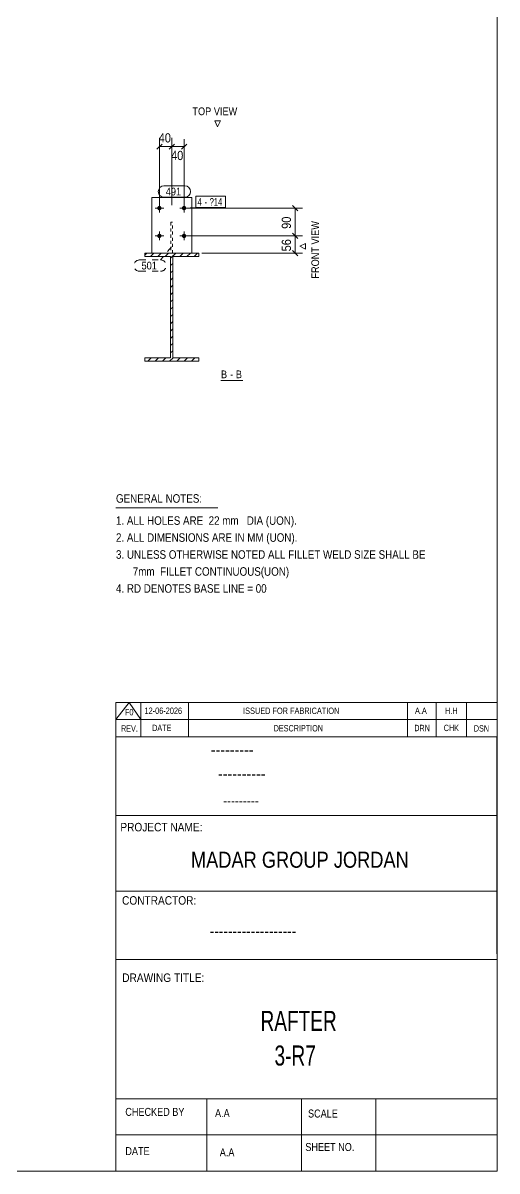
# Model space of a CAD drawing. Header units: millimetres. Extents: x 2 to 825, y 1 to 579.
# Drawn here: x 671.4 to 825, y 5 to 376.9 of the extents above; entities that cross this region are included whole.
import ezdxf

# ---------------------------------------------------------------- set-up
doc = ezdxf.new("R2010")
doc.units = ezdxf.units.MM
for name, pattern in [('XKITLINE00', [0]), ('XKITLINE01', [4, 1, -1, 1, -1]), ('XKITLINE02', [4, 2, -2])]:
    doc.linetypes.add(name, pattern=pattern)
for name, color, linetype, lineweight in [('Bolt', 3, 'Continuous', 0), ('BoltMark', 7, 'Continuous', 0), ('Dimensions', 7, 'Continuous', 0), ('DrawingSheet', 5, 'Continuous', 0), ('OtherObjectType', 7, 'Continuous', 0), ('Part', 2, 'Continuous', 0), ('PartMark', 7, 'Continuous', 0)]:
    doc.layers.add(name, color=color, linetype=linetype, lineweight=lineweight)
doc.styles.add('@ARIAL_UNICODE_MS_BOLD', font='ARIAL.TTF')
doc.styles.add('ARIAL', font='ARIAL.TTF')
doc.styles.add('ARIAL_NARROW', font='ARIALN.TTF')
doc.styles.add('COMIC_SANS_MS_BOLD', font='COMICBD.TTF')
doc.styles.add('SWIS721_EX_BT', font='ARIAL.TTF')
doc.styles.add('SWISSE', font='ARIAL.TTF')

# ---------------------------------------------------------------- blocks, each defined once
blk = doc.blocks.new('*A1')
at = {"layer": 'Part', "color": 7, "linetype": 'XKITLINE00', "lineweight": 0}
for p, q in [((710.82, 301.66), (711.46, 302.3)), ((712.72, 301.2), (713.82, 302.3)), ((715.08, 301.2), (716.18, 302.3)), ((717.44, 301.2), (718.54, 302.3)), ((719.22, 300.63), (720.89, 302.3)), ((722.15, 301.2), (723.25, 302.3)), ((724.51, 301.2), (725.61, 302.3)), ((726.86, 301.2), (727.96, 302.3)), ((719.22, 298.28), (719.92, 298.98)), ((719.22, 295.92), (719.92, 296.62)), ((719.22, 293.56), (719.92, 294.26)), ((719.22, 291.2), (719.92, 291.9)), ((719.22, 288.85), (719.92, 289.55)), ((719.22, 286.49), (719.92, 287.19)), ((719.22, 284.13), (719.92, 284.83)), ((719.22, 281.77), (719.92, 282.47)), ((719.22, 279.42), (719.92, 280.12)), ((719.22, 277.06), (719.92, 277.76)), ((719.22, 274.7), (719.92, 275.4)), ((719.22, 272.35), (719.92, 273.05)), ((711.82, 267.3), (712.92, 268.4)), ((714.18, 267.3), (715.28, 268.4)), ((716.54, 267.3), (717.64, 268.4)), ((718.89, 267.3), (719.99, 268.4)), ((719.22, 269.99), (719.92, 270.69)), ((721.25, 267.3), (722.35, 268.4)), ((723.61, 267.3), (724.71, 268.4)), ((725.97, 267.3), (727.07, 268.4)), ((728.32, 267.3), (728.32, 267.3)), ((728.32, 267.3), (728.32, 267.3))]:
    blk.add_line(p, q, dxfattribs=at)
blk = doc.blocks.new('*A64')
at = {"layer": 'Bolt'}
for points in [[(716.27, 316.87), (716.27, 316.83), (716.27, 316.8), (716.26, 316.76), (716.25, 316.73), (716.24, 316.7), (716.23, 316.67), (716.22, 316.63), (716.21, 316.6), (716.19, 316.57), (716.17, 316.54), (716.16, 316.51), (716.14, 316.48), (716.12, 316.46), (716.09, 316.43), (716.07, 316.41), (716.04, 316.38), (716.02, 316.36), (715.99, 316.34), (715.96, 316.32), (715.93, 316.3), (715.9, 316.28), (715.87, 316.27), (715.84, 316.25), (715.81, 316.24), (715.78, 316.23), (715.74, 316.22), (715.71, 316.21), (715.68, 316.21), (715.64, 316.2), (715.61, 316.2), (715.57, 316.2), (715.54, 316.2), (715.51, 316.2), (715.47, 316.21), (715.44, 316.21), (715.4, 316.22), (715.37, 316.23), (715.34, 316.24), (715.31, 316.25), (715.27, 316.27), (715.24, 316.28), (715.21, 316.3), (715.19, 316.32), (715.16, 316.34), (715.13, 316.36), (715.1, 316.38), (715.08, 316.41), (715.06, 316.43), (715.03, 316.46), (715.01, 316.48), (714.99, 316.51), (714.97, 316.54), (714.96, 316.57), (714.94, 316.6), (714.93, 316.63), (714.92, 316.67), (714.9, 316.7), (714.9, 316.73), (714.89, 316.76), (714.88, 316.8), (714.88, 316.83), (714.88, 316.87), (714.87, 316.9), (714.88, 316.94), (714.88, 316.97), (714.88, 317), (714.89, 317.04), (714.9, 317.07), (714.9, 317.1), (714.92, 317.14), (714.93, 317.17), (714.94, 317.2), (714.96, 317.23), (714.97, 317.26), (714.99, 317.29), (715.01, 317.32), (715.03, 317.35), (715.06, 317.37), (715.08, 317.4), (715.1, 317.42), (715.13, 317.44), (715.16, 317.46), (715.19, 317.48), (715.21, 317.5), (715.24, 317.52), (715.27, 317.53), (715.31, 317.55), (715.34, 317.56), (715.37, 317.57), (715.4, 317.58), (715.44, 317.59), (715.47, 317.59), (715.51, 317.6), (715.54, 317.6), (715.57, 317.6), (715.61, 317.6), (715.64, 317.6), (715.68, 317.59), (715.71, 317.59), (715.74, 317.58), (715.78, 317.57), (715.81, 317.56), (715.84, 317.55), (715.87, 317.53), (715.9, 317.52), (715.93, 317.5), (715.96, 317.48), (715.99, 317.46), (716.02, 317.44), (716.04, 317.42), (716.07, 317.4), (716.09, 317.37), (716.12, 317.35), (716.14, 317.32), (716.16, 317.29), (716.17, 317.26), (716.19, 317.23), (716.21, 317.2), (716.22, 317.17), (716.23, 317.14), (716.24, 317.1), (716.25, 317.07), (716.26, 317.04), (716.27, 317), (716.27, 316.97), (716.27, 316.94), (716.27, 316.9)], [(724.27, 316.87), (724.27, 316.83), (724.27, 316.8), (724.26, 316.76), (724.25, 316.73), (724.24, 316.7), (724.23, 316.67), (724.22, 316.63), (724.21, 316.6), (724.19, 316.57), (724.17, 316.54), (724.16, 316.51), (724.14, 316.48), (724.12, 316.46), (724.09, 316.43), (724.07, 316.41), (724.04, 316.38), (724.02, 316.36), (723.99, 316.34), (723.96, 316.32), (723.93, 316.3), (723.9, 316.28), (723.87, 316.27), (723.84, 316.25), (723.81, 316.24), (723.78, 316.23), (723.74, 316.22), (723.71, 316.21), (723.68, 316.21), (723.64, 316.2), (723.61, 316.2), (723.57, 316.2), (723.54, 316.2), (723.51, 316.2), (723.47, 316.21), (723.44, 316.21), (723.4, 316.22), (723.37, 316.23), (723.34, 316.24), (723.31, 316.25), (723.27, 316.27), (723.24, 316.28), (723.21, 316.3), (723.19, 316.32), (723.16, 316.34), (723.13, 316.36), (723.1, 316.38), (723.08, 316.41), (723.06, 316.43), (723.03, 316.46), (723.01, 316.48), (722.99, 316.51), (722.97, 316.54), (722.96, 316.57), (722.94, 316.6), (722.93, 316.63), (722.92, 316.67), (722.9, 316.7), (722.9, 316.73), (722.89, 316.76), (722.88, 316.8), (722.88, 316.83), (722.88, 316.87), (722.87, 316.9), (722.88, 316.94), (722.88, 316.97), (722.88, 317), (722.89, 317.04), (722.9, 317.07), (722.9, 317.1), (722.92, 317.14), (722.93, 317.17), (722.94, 317.2), (722.96, 317.23), (722.97, 317.26), (722.99, 317.29), (723.01, 317.32), (723.03, 317.35), (723.06, 317.37), (723.08, 317.4), (723.1, 317.42), (723.13, 317.44), (723.16, 317.46), (723.19, 317.48), (723.21, 317.5), (723.24, 317.52), (723.27, 317.53), (723.31, 317.55), (723.34, 317.56), (723.37, 317.57), (723.4, 317.58), (723.44, 317.59), (723.47, 317.59), (723.51, 317.6), (723.54, 317.6), (723.57, 317.6), (723.61, 317.6), (723.64, 317.6), (723.68, 317.59), (723.71, 317.59), (723.74, 317.58), (723.78, 317.57), (723.81, 317.56), (723.84, 317.55), (723.87, 317.53), (723.9, 317.52), (723.93, 317.5), (723.96, 317.48), (723.99, 317.46), (724.02, 317.44), (724.04, 317.42), (724.07, 317.4), (724.09, 317.37), (724.12, 317.35), (724.14, 317.32), (724.16, 317.29), (724.17, 317.26), (724.19, 317.23), (724.21, 317.2), (724.22, 317.17), (724.23, 317.14), (724.24, 317.1), (724.25, 317.07), (724.26, 317.04), (724.27, 317), (724.27, 316.97), (724.27, 316.94), (724.27, 316.9)], [(716.27, 307.87), (716.27, 307.83), (716.27, 307.8), (716.26, 307.76), (716.25, 307.73), (716.24, 307.7), (716.23, 307.67), (716.22, 307.63), (716.21, 307.6), (716.19, 307.57), (716.17, 307.54), (716.16, 307.51), (716.14, 307.48), (716.12, 307.46), (716.09, 307.43), (716.07, 307.41), (716.04, 307.38), (716.02, 307.36), (715.99, 307.34), (715.96, 307.32), (715.93, 307.3), (715.9, 307.28), (715.87, 307.27), (715.84, 307.25), (715.81, 307.24), (715.78, 307.23), (715.74, 307.22), (715.71, 307.21), (715.68, 307.21), (715.64, 307.2), (715.61, 307.2), (715.57, 307.2), (715.54, 307.2), (715.51, 307.2), (715.47, 307.21), (715.44, 307.21), (715.4, 307.22), (715.37, 307.23), (715.34, 307.24), (715.31, 307.25), (715.27, 307.27), (715.24, 307.28), (715.21, 307.3), (715.19, 307.32), (715.16, 307.34), (715.13, 307.36), (715.1, 307.38), (715.08, 307.41), (715.06, 307.43), (715.03, 307.46), (715.01, 307.48), (714.99, 307.51), (714.97, 307.54), (714.96, 307.57), (714.94, 307.6), (714.93, 307.63), (714.92, 307.67), (714.9, 307.7), (714.9, 307.73), (714.89, 307.76), (714.88, 307.8), (714.88, 307.83), (714.88, 307.87), (714.87, 307.9), (714.88, 307.94), (714.88, 307.97), (714.88, 308), (714.89, 308.04), (714.9, 308.07), (714.9, 308.1), (714.92, 308.14), (714.93, 308.17), (714.94, 308.2), (714.96, 308.23), (714.97, 308.26), (714.99, 308.29), (715.01, 308.32), (715.03, 308.35), (715.06, 308.37), (715.08, 308.4), (715.1, 308.42), (715.13, 308.44), (715.16, 308.46), (715.19, 308.48), (715.21, 308.5), (715.24, 308.52), (715.27, 308.53), (715.31, 308.55), (715.34, 308.56), (715.37, 308.57), (715.4, 308.58), (715.44, 308.59), (715.47, 308.59), (715.51, 308.6), (715.54, 308.6), (715.57, 308.6), (715.61, 308.6), (715.64, 308.6), (715.68, 308.59), (715.71, 308.59), (715.74, 308.58), (715.78, 308.57), (715.81, 308.56), (715.84, 308.55), (715.87, 308.53), (715.9, 308.52), (715.93, 308.5), (715.96, 308.48), (715.99, 308.46), (716.02, 308.44), (716.04, 308.42), (716.07, 308.4), (716.09, 308.37), (716.12, 308.35), (716.14, 308.32), (716.16, 308.29), (716.17, 308.26), (716.19, 308.23), (716.21, 308.2), (716.22, 308.17), (716.23, 308.14), (716.24, 308.1), (716.25, 308.07), (716.26, 308.04), (716.27, 308), (716.27, 307.97), (716.27, 307.94), (716.27, 307.9)], [(724.27, 307.87), (724.27, 307.83), (724.27, 307.8), (724.26, 307.76), (724.25, 307.73), (724.24, 307.7), (724.23, 307.67), (724.22, 307.63), (724.21, 307.6), (724.19, 307.57), (724.17, 307.54), (724.16, 307.51), (724.14, 307.48), (724.12, 307.46), (724.09, 307.43), (724.07, 307.41), (724.04, 307.38), (724.02, 307.36), (723.99, 307.34), (723.96, 307.32), (723.93, 307.3), (723.9, 307.28), (723.87, 307.27), (723.84, 307.25), (723.81, 307.24), (723.78, 307.23), (723.74, 307.22), (723.71, 307.21), (723.68, 307.21), (723.64, 307.2), (723.61, 307.2), (723.57, 307.2), (723.54, 307.2), (723.51, 307.2), (723.47, 307.21), (723.44, 307.21), (723.4, 307.22), (723.37, 307.23), (723.34, 307.24), (723.31, 307.25), (723.27, 307.27), (723.24, 307.28), (723.21, 307.3), (723.19, 307.32), (723.16, 307.34), (723.13, 307.36), (723.1, 307.38), (723.08, 307.41), (723.06, 307.43), (723.03, 307.46), (723.01, 307.48), (722.99, 307.51), (722.97, 307.54), (722.96, 307.57), (722.94, 307.6), (722.93, 307.63), (722.92, 307.67), (722.9, 307.7), (722.9, 307.73), (722.89, 307.76), (722.88, 307.8), (722.88, 307.83), (722.88, 307.87), (722.87, 307.9), (722.88, 307.94), (722.88, 307.97), (722.88, 308), (722.89, 308.04), (722.9, 308.07), (722.9, 308.1), (722.92, 308.14), (722.93, 308.17), (722.94, 308.2), (722.96, 308.23), (722.97, 308.26), (722.99, 308.29), (723.01, 308.32), (723.03, 308.35), (723.06, 308.37), (723.08, 308.4), (723.1, 308.42), (723.13, 308.44), (723.16, 308.46), (723.19, 308.48), (723.21, 308.5), (723.24, 308.52), (723.27, 308.53), (723.31, 308.55), (723.34, 308.56), (723.37, 308.57), (723.4, 308.58), (723.44, 308.59), (723.47, 308.59), (723.51, 308.6), (723.54, 308.6), (723.57, 308.6), (723.61, 308.6), (723.64, 308.6), (723.68, 308.59), (723.71, 308.59), (723.74, 308.58), (723.78, 308.57), (723.81, 308.56), (723.84, 308.55), (723.87, 308.53), (723.9, 308.52), (723.93, 308.5), (723.96, 308.48), (723.99, 308.46), (724.02, 308.44), (724.04, 308.42), (724.07, 308.4), (724.09, 308.37), (724.12, 308.35), (724.14, 308.32), (724.16, 308.29), (724.17, 308.26), (724.19, 308.23), (724.21, 308.2), (724.22, 308.17), (724.23, 308.14), (724.24, 308.1), (724.25, 308.07), (724.26, 308.04), (724.27, 308), (724.27, 307.97), (724.27, 307.94), (724.27, 307.9)]]:
    blk.add_hatch(color=3, dxfattribs=at).paths.add_polyline_path(points, flags=17)
at = {"layer": 'Bolt', "color": 3, "linetype": 'XKITLINE00', "lineweight": 0}
for p, q in [((716.97, 316.9), (714.17, 316.9)), ((715.57, 318.3), (715.57, 315.5)), ((724.97, 316.9), (722.17, 316.9)), ((723.57, 318.3), (723.57, 315.5)), ((715.57, 309.3), (715.57, 306.5)), ((723.57, 309.3), (723.57, 306.5)), ((716.97, 307.9), (714.17, 307.9)), ((724.97, 307.9), (722.17, 307.9))]:
    blk.add_line(p, q, dxfattribs=at)
blk = doc.blocks.new('*A65')
at = {"layer": 'Part', "color": 2, "linetype": 'XKITLINE00', "lineweight": 0}
for p, q in [((710.82, 301.2), (710.82, 302.3)), ((710.82, 302.3), (728.32, 302.3)), ((728.32, 302.3), (728.32, 301.2)), ((719.22, 301.2), (710.82, 301.2)), ((719.22, 268.4), (719.22, 301.2)), ((728.32, 301.2), (719.92, 301.2)), ((719.92, 301.2), (719.92, 268.4)), ((710.82, 267.3), (710.82, 268.4)), ((710.82, 268.4), (719.22, 268.4)), ((719.92, 268.4), (728.32, 268.4)), ((728.32, 268.4), (728.32, 267.3)), ((728.32, 267.3), (710.82, 267.3))]:
    blk.add_line(p, q, dxfattribs=at)
blk = doc.blocks.new('*A66')
at = {"layer": 'Part', "color": 7, "linetype": 'XKITLINE01', "lineweight": 0}
for p, q in [((719.82, 312.3), (719.32, 312.3)), ((719.32, 312.3), (719.32, 302.3)), ((719.82, 302.3), (719.82, 312.3)), ((719.32, 302.3), (719.82, 302.3))]:
    blk.add_line(p, q, dxfattribs=at)
blk = doc.blocks.new('*A67')
at = {"layer": 'Part', "color": 2, "linetype": 'XKITLINE00', "lineweight": 0}
for p, q in [((713.07, 302.3), (713.07, 320.3)), ((713.07, 320.3), (726.07, 320.3)), ((726.07, 320.3), (726.07, 302.3))]:
    blk.add_line(p, q, dxfattribs=at)
at = {"layer": 'Part', "color": 7, "linetype": 'XKITLINE01', "lineweight": 0}
blk.add_line((726.07, 302.3), (713.07, 302.3), dxfattribs=at)
blk = doc.blocks.new('*A68')
at = {"layer": 'DrawingSheet', "color": 5, "linetype": 'XKITLINE00', "lineweight": 0}
for p, q in [((825, 5), (825, 579)), ((5, 5), (825, 5))]:
    blk.add_line(p, q, dxfattribs=at)
blk = doc.blocks.new('*A70')
at = {"layer": 'OtherObjectType', "color": 7, "linetype": 'XKITLINE00', "lineweight": 0}
blk.add_line((701.5, 219.82), (734.5, 219.82), dxfattribs=at)
at = {"layer": 'OtherObjectType', "color": 7, "style": 'ARIAL_NARROW', "width": 1.008832}
for s, p in [('GENERAL NOTES:', (701.5, 221.47)), ('1. ALL HOLES ARE  22 mm   DIA (UON).', (701.5, 214.32)), ('2. ALL DIMENSIONS ARE IN MM (UON).', (701.5, 208.82)), ('3. UNLESS OTHERWISE NOTED ALL FILLET WELD SIZE SHALL BE', (701.5, 203.32)), ('7mm  FILLET CONTINUOUS(UON)', (706.95, 197.82)), ('4. RD DENOTES BASE LINE = 00', (701.5, 192.32))]:
    blk.add_text(s, height=2.75, dxfattribs=at).set_placement(p)
blk = doc.blocks.new('*A71')
at = {"layer": 'OtherObjectType', "color": 7, "linetype": 'XKITLINE00', "lineweight": 0}
for p, q in [((701.5, 156.76), (825, 156.76)), ((701.5, 151.21), (705.82, 156.76)), ((701.5, 151.21), (701.5, 156.76)), ((705.82, 156.76), (709.53, 151.21)), ((709.53, 151.21), (709.53, 156.76)), ((724.97, 151.21), (724.97, 156.76)), ((795.98, 151.21), (795.98, 156.76)), ((805.24, 151.21), (805.24, 156.76)), ((815.12, 151.21), (815.12, 156.76)), ((825, 151.21), (825, 156.76)), ((701.5, 151.21), (825, 151.21)), ((701.5, 145.65), (701.5, 151.21)), ((705.21, 151.21), (825, 151.21)), ((709.53, 145.65), (709.53, 151.21)), ((724.97, 145.65), (724.97, 151.21)), ((795.98, 145.65), (795.98, 151.21)), ((805.24, 145.65), (805.24, 151.21)), ((815.12, 145.65), (815.12, 151.21)), ((825, 145.65), (825, 151.21))]:
    blk.add_line(p, q, dxfattribs=at)
at = {"layer": 'OtherObjectType', "color": 7, "style": 'ARIAL_NARROW'}
for s, height, width, p in [('F0', 2.058, 1.008832, (704.4, 152.59)), ('12-06-2026', 2.058, 1.008832, (710.76, 153.06)), ('ISSUED FOR FABRICATION', 2.0583, 1.008832, (742.71, 153.06)), ('A.A', 2.058, 1.008832, (798.4, 153.06)), ('H.H', 2.058, 1.008832, (808.13, 153.06)), ('REV.', 2.058, 0.907949, (703.13, 147.31)), ('DATE', 2.058, 0.907949, (713.23, 147.5)), ('DESCRIPTION', 2.0583, 0.907949, (752.61, 147.39)), ('DRN', 2.058, 0.907949, (798.17, 147.47)), ('CHK', 2.058, 0.907949, (807.72, 147.5)), ('DSN', 2.058, 0.907949, (817.47, 147.35))]:
    blk.add_text(s, height=height, dxfattribs=dict(at, width=width)).set_placement(p)
blk = doc.blocks.new('*A73')
at = {"layer": 'OtherObjectType', "color": 2, "linetype": 'XKITLINE00', "lineweight": 0}
for p, q in [((701.5, 145.65), (825, 145.65)), ((701.5, 5), (701.5, 145.64)), ((824.98, 145.64), (825, 5)), ((825, 120.14), (701.5, 120.14)), ((701.5, 95.63), (825, 95.63)), ((825, 73.49), (701.5, 73.49)), ((825, 28.4), (701.5, 28.4)), ((730.94, 28.4), (730.94, 5)), ((761.62, 5), (761.62, 28.4)), ((785.75, 5), (785.75, 28.4)), ((825, 16.7), (701.5, 16.7)), ((825, 5), (701.5, 5))]:
    blk.add_line(p, q, dxfattribs=at)
at = {"layer": 'OtherObjectType', "color": 4, "style": '@ARIAL_UNICODE_MS_BOLD', "width": 0.85}
blk.add_text('---------', height=3.9, dxfattribs=at).set_placement((732.23, 139.59))
at = {"layer": 'OtherObjectType', "color": 7, "style": 'ARIAL', "width": 0.85}
for s, height, p in [('----------', 3.9, (734.56, 131.77)), ('---------', 3.25, (736.21, 123.31))]:
    blk.add_text(s, height=height, dxfattribs=at).set_placement(p)
at = {"layer": 'OtherObjectType', "color": 3, "width": 0.85}
for s, style, p in [('PROJECT NAME:', 'SWIS721_EX_BT', (702.92, 115.01)), ('CONTRACTOR:', 'SWISSE', (703.47, 91.27)), ('DRAWING TITLE:', 'SWIS721_EX_BT', (703.53, 66.24))]:
    blk.add_text(s, height=2.7618, dxfattribs=dict(at, style=style)).set_placement(p)
at = {"layer": 'OtherObjectType', "color": 7, "width": 0.85}
for s, height, p in [('MADAR GROUP JORDAN', 5.2, (725.79, 103.23)), ('CHECKED BY', 2.592, (704.53, 22.86)), ('A.A', 2.592, (733.61, 22.45)), ('SCALE', 2.592, (763.74, 22.33)), ('DATE', 2.592, (704.54, 10.16)), ('A.A', 2.592, (735.14, 9.76)), ('SHEET NO.', 2.592, (762.87, 11.49))]:
    blk.add_text(s, height=height, dxfattribs=at).set_placement(p)
at = {"layer": 'OtherObjectType', "color": 1}
for s, height, style, width, p in [('-------------------', 3.9, 'COMIC_SANS_MS_BOLD', 0.85, (731.87, 80.86)), ('RAFTER', 6.5, 'ARIAL', 0.68, (748.34, 50.37)), ('3-R7', 6.5, 'ARIAL', 0.68, (752.88, 39.17))]:
    blk.add_text(s, height=height, dxfattribs=dict(at, style=style, width=width)).set_placement(p)
blk = doc.blocks.new('*A151')
at = {"layer": 'Dimensions', "color": 7, "linetype": 'XKITLINE00', "lineweight": 0}
for p, q in [((758.73, 308.75), (760.42, 307.05)), ((724.57, 307.9), (761.97, 307.9)), ((759.57, 302.3), (759.57, 307.9)), ((729.32, 302.3), (761.97, 302.3)), ((758.73, 303.15), (760.42, 301.45))]:
    blk.add_line(p, q, dxfattribs=at)
at = {"layer": 'Dimensions', "color": 3}
for p in [(759.57, 307.9), (759.57, 302.3)]:
    blk.add_point(p, dxfattribs=at)
at = {"layer": 'Dimensions', "color": 3, "style": 'ARIAL', "width": 0.85}
blk.add_text('56', height=3, rotation=90.0002, dxfattribs=at).set_placement((758.22, 302.88))
blk = doc.blocks.new('*A152')
at = {"layer": 'Dimensions', "color": 7, "linetype": 'XKITLINE00', "lineweight": 0}
for p, q in [((724.57, 316.9), (761.97, 316.9)), ((758.73, 317.75), (760.42, 316.05)), ((759.57, 307.9), (759.57, 316.9)), ((758.73, 308.75), (760.42, 307.05)), ((724.57, 307.9), (761.97, 307.9))]:
    blk.add_line(p, q, dxfattribs=at)
at = {"layer": 'Dimensions', "color": 3}
for p in [(759.57, 316.9), (759.57, 307.9)]:
    blk.add_point(p, dxfattribs=at)
at = {"layer": 'Dimensions', "color": 3, "style": 'ARIAL', "width": 0.85}
blk.add_text('90', height=3, rotation=90.0002, dxfattribs=at).set_placement((758.22, 310.18))
blk = doc.blocks.new('*A153')
at = {"layer": 'Dimensions', "color": 7, "linetype": 'XKITLINE00', "lineweight": 0}
for p, q in [((715.57, 317.9), (715.57, 339.65)), ((719.57, 317.9), (719.57, 339.65)), ((716.42, 337.65), (714.73, 335.95)), ((715.57, 336.8), (719.57, 336.8)), ((720.42, 337.65), (718.73, 335.95))]:
    blk.add_line(p, q, dxfattribs=at)
at = {"layer": 'Dimensions', "color": 3}
for p in [(715.57, 336.8), (719.57, 336.8)]:
    blk.add_point(p, dxfattribs=at)
at = {"layer": 'Dimensions', "color": 3, "style": 'ARIAL', "width": 0.85}
blk.add_text('40', height=3, dxfattribs=at).set_placement((715.35, 338.15))
blk = doc.blocks.new('*A154')
at = {"layer": 'Dimensions', "color": 7, "linetype": 'XKITLINE00', "lineweight": 0}
for p, q in [((719.57, 317.9), (719.57, 339.2)), ((723.57, 317.9), (723.57, 339.2)), ((720.42, 337.65), (718.73, 335.95)), ((719.57, 336.8), (723.57, 336.8)), ((724.42, 337.65), (722.73, 335.95))]:
    blk.add_line(p, q, dxfattribs=at)
at = {"layer": 'Dimensions', "color": 3}
for p in [(719.57, 336.8), (723.57, 336.8)]:
    blk.add_point(p, dxfattribs=at)
at = {"layer": 'Dimensions', "color": 3, "style": 'ARIAL', "width": 0.85}
blk.add_text('40', height=3, dxfattribs=at).set_placement((719.35, 332.45))
blk = doc.blocks.new('*A155')
at = {"layer": 'BoltMark', "color": 7, "linetype": 'XKITLINE00', "lineweight": 0}
for p, q in [((727.34, 320.75), (737.03, 320.75)), ((727.34, 317.05), (727.34, 320.75)), ((737.03, 317.05), (737.03, 320.75)), ((723.57, 316.9), (727.34, 317.05)), ((727.34, 317.05), (737.03, 317.05))]:
    blk.add_line(p, q, dxfattribs=at)
at = {"layer": 'BoltMark', "color": 3, "style": 'ARIAL_NARROW', "width": 0.85}
for s, p in [('4', (727.94, 317.65)), ('?14', (731.87, 317.65)), ('-', (730.21, 317.65))]:
    blk.add_text(s, height=2.5, dxfattribs=at).set_placement(p)
blk = doc.blocks.new('*A156')
at = {"layer": 'PartMark', "color": 7, "linetype": 'XKITLINE02', "lineweight": 0}
for p, q in [((719.45, 304.33), (715.95, 300.12)), ((709.19, 300.12), (715.95, 300.12)), ((709.19, 296.42), (715.95, 296.42))]:
    blk.add_line(p, q, dxfattribs=at)
for centre, start, end in [((709.19, 298.27), 90, 270), ((715.95, 298.27), 270, 90)]:
    blk.add_arc(centre, 1.85, start, end, dxfattribs=at)
at = {"layer": 'PartMark', "color": 3, "style": 'ARIAL', "width": 0.85}
blk.add_text('501', height=2.5, dxfattribs=at).set_placement((709.79, 297.02))
blk = doc.blocks.new('*A157')
at = {"layer": 'PartMark', "color": 7, "linetype": 'XKITLINE00', "lineweight": 0}
for p, q in [((717.06, 324.1), (723.82, 324.1)), ((717.06, 320.4), (723.82, 320.4))]:
    blk.add_line(p, q, dxfattribs=at)
for centre, start, end in [((717.06, 322.25), 90, 270), ((723.82, 322.25), 270, 90)]:
    blk.add_arc(centre, 1.85, start, end, dxfattribs=at)
at = {"layer": 'PartMark', "color": 3, "style": 'ARIAL', "width": 0.85}
blk.add_text('491', height=2.5, dxfattribs=at).set_placement((717.66, 321))
blk = doc.blocks.new('*A158')
at = {"layer": 'OtherObjectType', "color": 7, "linetype": 'XKITLINE00', "lineweight": 0}
for p, q in [((734.43, 343.25), (733.49, 345.13)), ((733.49, 345.13), (735.37, 345.13)), ((735.37, 345.13), (734.43, 343.25)), ((734.43, 343.25), (734.43, 343.25)), ((761.07, 304.53), (762.95, 305.46)), ((762.95, 305.46), (762.95, 303.59)), ((762.95, 303.59), (761.07, 304.53)), ((761.07, 304.53), (761.07, 304.53)), ((735.53, 261.05), (742.59, 261.05))]:
    blk.add_line(p, q, dxfattribs=at)
at = {"layer": 'OtherObjectType', "color": 7, "style": 'ARIAL', "width": 0.85}
for s, p in [('TOP VIEW', (726.28, 347)), ('B', (735.53, 261.8)), ('B', (740.36, 261.8)), ('-', (738.5, 261.8))]:
    blk.add_text(s, height=2.5, dxfattribs=at).set_placement(p)
blk.add_text('FRONT VIEW', height=2.5, rotation=90, dxfattribs=at).set_placement((767.32, 294.06))

msp = doc.modelspace()

# ---------------------------------------------------------------- block references
at = {"lineweight": 0}
for name in ['*A68', '*A153', '*A154', '*A157', '*A67', '*A155', '*A64', '*A152', '*A66', '*A151', '*A156', '*A1', '*A65', '*A70', '*A71', '*A73']:
    msp.add_blockref(name, (0, 0), dxfattribs=at)
at = {"layer": 'OtherObjectType', "lineweight": 0}
msp.add_blockref('*A158', (0, 0), dxfattribs=at)

doc.saveas('drawing.dxf')
